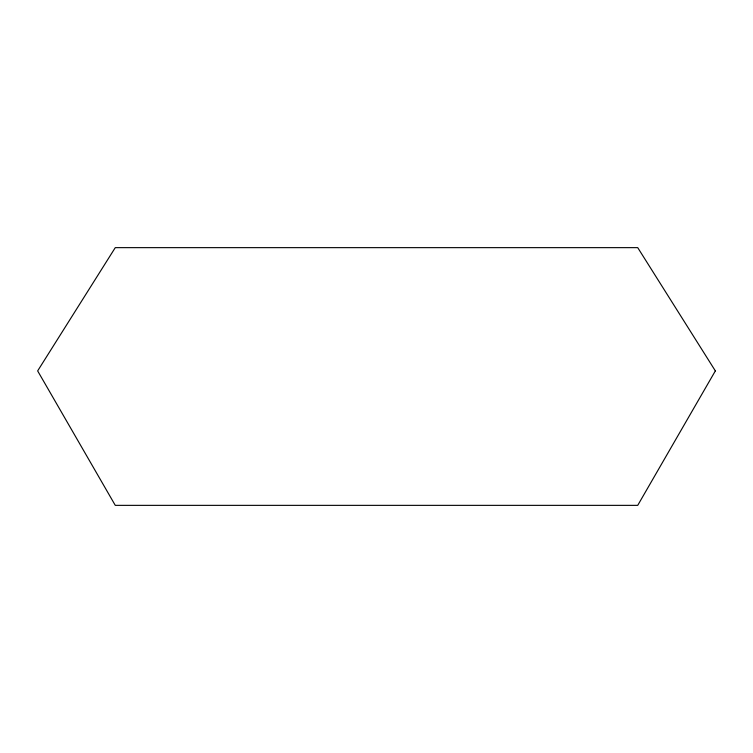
<?xml version="1.0" encoding="UTF-8"?>
<svg xmlns="http://www.w3.org/2000/svg" width="753" height="753" viewBox="0 0 753 753"><rect width="100%" height="100%" fill="white"/><g stroke="black" fill="none" stroke-linecap="round" stroke-linejoin="round"><path stroke-width="1.13" d="M715.35 370.9L637.725 505.357L115.275 505.357L37.65 370.9L115.275 247.643L637.725 247.643L715.35 370.9"/></g></svg>
